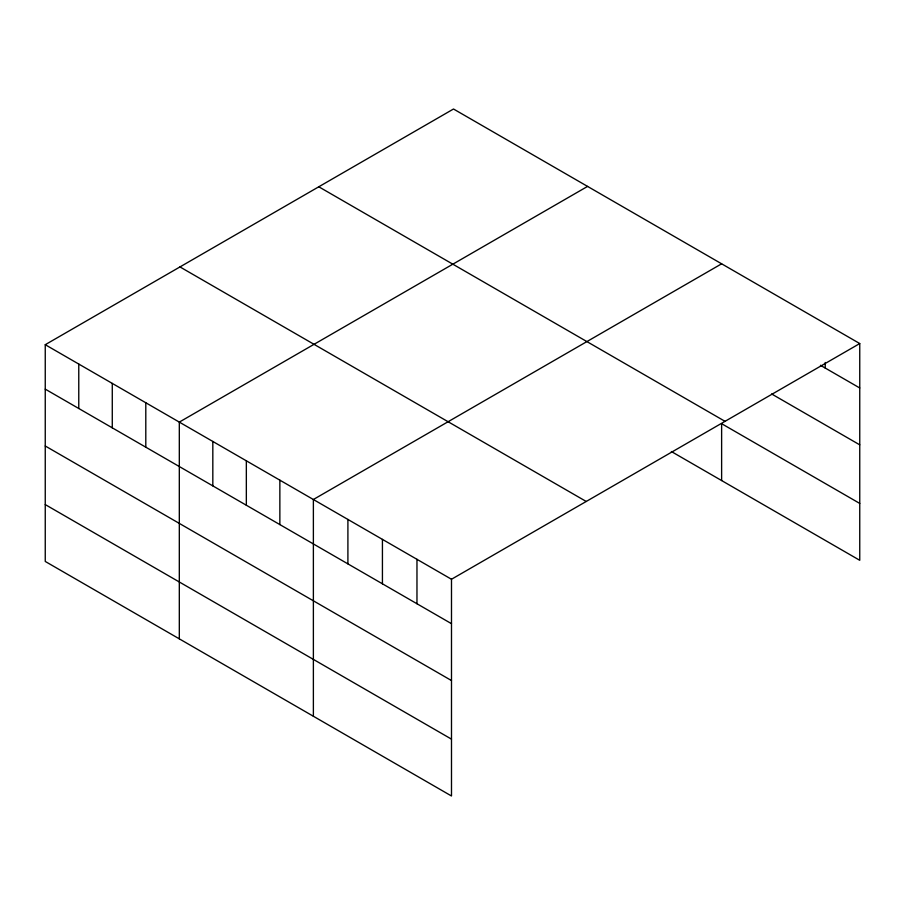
<?xml version="1.0" encoding="UTF-8"?>
<svg xmlns="http://www.w3.org/2000/svg" width="905" height="905" viewBox="0 0 905 905"><rect width="100%" height="100%" fill="white"/><g stroke="black" fill="none" stroke-linecap="round" stroke-linejoin="round"><path stroke-width="1.36" d="M859.75 343.549L451.493 579.257L451.493 795.993L45.25 561.451L45.25 344.703L453.507 109.007L859.75 343.549L859.75 560.297L671.352 451.527M587.56 186.407L179.314 422.103L179.314 638.851M721.624 263.808L313.379 499.503L313.379 716.251M820.45 365.292L859.75 387.974M771.637 393.969L859.75 444.841M318.775 186.781L725.029 421.334M859.75 503.429L721.624 423.687L721.624 480.544M179.971 266.93L586.225 501.472M45.25 344.703L451.493 579.257M45.25 389.139L451.493 623.681M45.25 445.995L451.493 680.549M45.25 504.583L451.493 739.136M825.224 362.486L825.224 368.041M416.967 559.313L416.967 603.748M382.43 539.38L382.43 583.804M347.905 519.447L347.905 563.872M279.86 480.159L279.86 524.583M246.341 460.803L246.341 505.239M212.822 441.459L212.822 485.883M145.796 402.759L145.796 447.183M112.277 383.403L112.277 427.839M78.769 364.059L78.769 408.483"/></g></svg>
